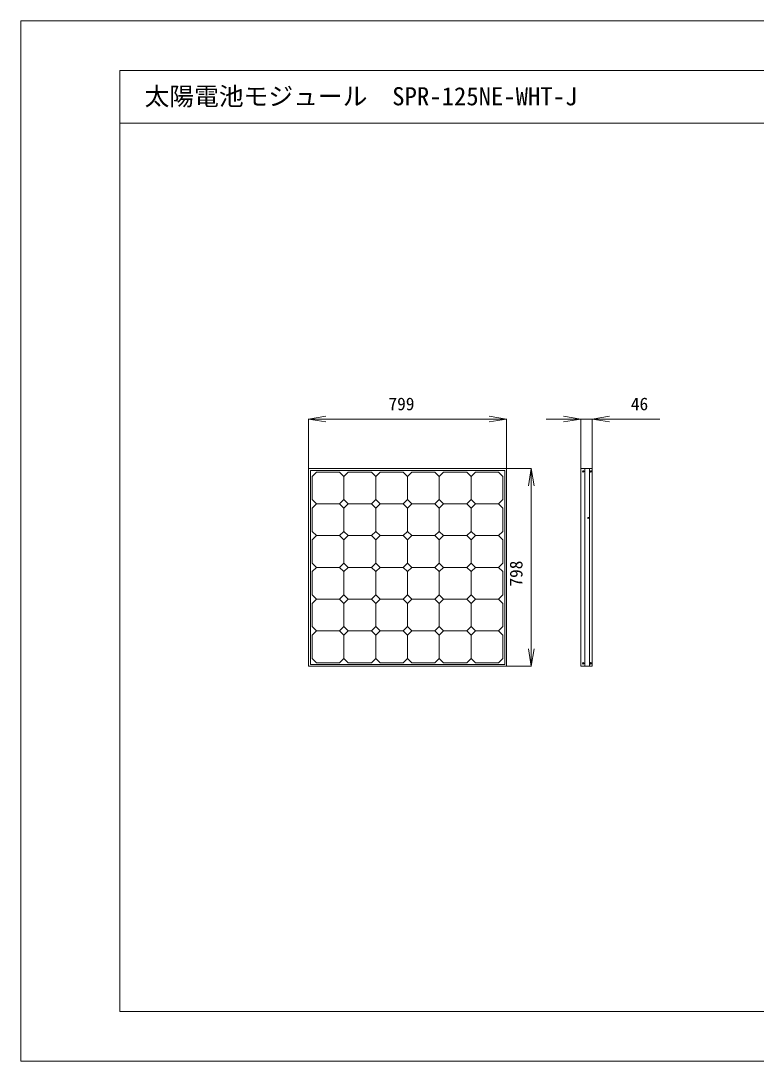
# Model space of a CAD drawing. Units: millimetres, scale not verified. Extents: x -2970 to 2970, y -2100 to 2100.
# Drawn here: x -2970 to 0, y -2100 to 2100 of the extents above; entities that cross this region are included whole.
import ezdxf
from ezdxf.enums import TextEntityAlignment as Align

# ---------------------------------------------------------------- set-up
doc = ezdxf.new("R2010")
doc.units = ezdxf.units.MM
doc.header["$LTSCALE"] = 20
for name, color, linetype, lineweight in [('0-0_0', 7, 'Continuous', 18), ('0-2_用紙枠', 7, 'Continuous', 18), ('0-3_図面枠', 7, 'Continuous', 18)]:
    doc.layers.add(name, color=color, linetype=linetype, lineweight=lineweight)
doc.styles.add('ＭＳ ゴシック', font='')
doc.styles.get('ＭＳ ゴシック').set_extended_font_data('MS Gothic')

msp = doc.modelspace()

# ---------------------------------------------------------------- linework, layer by layer
at = {"layer": '0-0_0'}
for p, q in [((-1078.5, 504.06), (-1008.5, 492.39)), ((-778.5, 504.06), (-708.5, 492.39)), ((-1807.5, 292.51), (-1807.5, 492.75)), ((-1737.5, 480.72), (-1807.5, 492.39)), ((-1737.5, 492.39), (-1078.5, 492.39)), ((-1008.5, 292.51), (-1008.5, 492.75)), ((-778.5, 492.39), (-848.5, 492.39)), ((-708.5, 292.51), (-708.5, 492.75)), ((-708.5, 492.39), (-662.5, 492.39)), ((-662.5, 292.51), (-662.5, 492.75)), ((-592.5, 480.72), (-662.5, 492.39)), ((-592.5, 492.39), (-389.83, 492.39)), ((-1008.38, 292.39), (-908.14, 292.39)), ((-920.17, 222.39), (-908.5, 292.39)), ((-708.5, 292.39), (-662.5, 292.39)), ((-699.83, 279.87), (-699.55, 279.58)), ((-699.5, 282.25), (-699.77, 281.91)), ((-699.11, 280.58), (-699.32, 280.58)), ((-699.28, 281.25), (-699.1, 281.2)), ((-698.83, 280.08), (-698.83, 280.31)), ((-698.78, 281.53), (-698.78, 281.74)), ((-698.17, 281.7), (-698.17, 281.47)), ((-698.17, 280.25), (-698.17, 280.08)), ((-697.45, 279.37), (-698.17, 280.08)), ((-697.89, 281.2), (-697.67, 281.2)), ((-697.66, 280.58), (-697.88, 280.58)), ((-697.45, 279.53), (-697.18, 279.87)), ((-697.17, 281.91), (-697.44, 282.2)), ((-691.5, -505.61), (-691.5, 292.39)), ((-673.5, 292.39), (-673.5, -505.61)), ((-668.83, 279.87), (-668.55, 279.58)), ((-668.5, 282.25), (-668.77, 281.91)), ((-668.11, 280.58), (-668.32, 280.58)), ((-668.28, 281.25), (-668.1, 281.2)), ((-667.83, 280.08), (-667.83, 280.31)), ((-667.78, 281.53), (-667.78, 281.74)), ((-667.17, 281.7), (-667.17, 281.47)), ((-667.17, 280.25), (-667.17, 280.08)), ((-666.45, 279.37), (-667.17, 280.08)), ((-666.89, 281.2), (-666.67, 281.2)), ((-666.66, 280.58), (-666.88, 280.58)), ((-666.45, 279.53), (-666.18, 279.87)), ((-666.17, 281.91), (-666.44, 282.2)), ((-662.5, 292.39), (-662.5, -505.61)), ((-908.5, 222.39), (-908.5, -435.61)), ((-896.83, -435.61), (-908.5, -505.61)), ((-699.83, -495.13), (-699.55, -495.42)), ((-699.5, -492.75), (-699.77, -493.09)), ((-699.11, -494.42), (-699.32, -494.42)), ((-699.28, -493.75), (-699.1, -493.8)), ((-698.83, -494.92), (-698.83, -494.69)), ((-698.78, -493.47), (-698.78, -493.26)), ((-698.17, -493.3), (-698.17, -493.53)), ((-698.17, -494.75), (-698.17, -494.92)), ((-697.45, -495.63), (-698.17, -494.92)), ((-697.89, -493.8), (-697.67, -493.8)), ((-697.66, -494.42), (-697.88, -494.42)), ((-697.45, -495.47), (-697.18, -495.13)), ((-697.17, -493.09), (-697.44, -492.8)), ((-668.83, -495.13), (-668.55, -495.42)), ((-668.5, -492.75), (-668.77, -493.09)), ((-668.11, -494.42), (-668.32, -494.42)), ((-668.28, -493.75), (-668.1, -493.8)), ((-667.83, -494.92), (-667.83, -494.69)), ((-667.78, -493.47), (-667.78, -493.26)), ((-667.17, -493.3), (-667.17, -493.53)), ((-667.17, -494.75), (-667.17, -494.92)), ((-666.45, -495.63), (-667.17, -494.92)), ((-666.89, -493.8), (-666.67, -493.8)), ((-666.66, -494.42), (-666.88, -494.42)), ((-666.45, -495.47), (-666.18, -495.13)), ((-666.17, -493.09), (-666.44, -492.8)), ((-1008.38, -505.61), (-908.14, -505.61))]:
    msp.add_line(p, q, dxfattribs=at)
for points in [[(-1737.5, 504.06), (-1807.5, 492.39), (-1737.5, 492.39)], [(-592.5, 504.06), (-662.5, 492.39), (-592.5, 492.39)], [(-1078.5, 480.72), (-1008.5, 492.39), (-1078.5, 492.39)], [(-778.5, 480.72), (-708.5, 492.39), (-778.5, 492.39)], [(-896.83, 222.39), (-908.5, 292.39), (-908.5, 222.39)], [(-662.5, -505.61), (-708.5, -505.61), (-708.5, 292.39)], [(-698.78, 281.75), (-699.5, 282.42), (-699.99, 281.97), (-699.28, 281.25)], [(-699.99, 281.97), (-699.78, 281.91), (-699.11, 281.2)], [(-699.99, 279.87), (-699.83, 279.87), (-699.11, 280.58)], [(-699.32, 280.58), (-699.98, 279.87), (-699.54, 279.41), (-698.83, 280.08)], [(-699.55, 279.41), (-699.55, 279.58), (-698.84, 280.31)], [(-699.5, 282.42), (-699.5, 282.25), (-698.78, 281.53)], [(-699.32, 280.58), (-699.15, 280.91), (-699.28, 281.25)], [(-699.11, 280.58), (-699.08, 280.61), (-699.06, 280.64), (-699.04, 280.67), (-699.02, 280.69), (-699, 280.72), (-698.99, 280.75), (-698.97, 280.77), (-698.96, 280.8), (-698.95, 280.82), (-698.94, 280.85), (-698.94, 280.87), (-698.94, 280.89), (-698.94, 280.92), (-698.94, 280.94), (-698.94, 280.97), (-698.95, 280.99), (-698.96, 281.02), (-698.97, 281.04), (-698.99, 281.07), (-699.01, 281.1), (-699.03, 281.12), (-699.05, 281.15), (-699.08, 281.18), (-699.11, 281.21)], [(-698.17, 280.25), (-698.21, 280.31), (-698.32, 280.37), (-698.38, 280.41), (-698.55, 280.41), (-698.66, 280.37), (-698.71, 280.37), (-698.83, 280.31)], [(-698.17, 280.08), (-698.5, 280.2), (-698.83, 280.08)], [(-698.78, 281.75), (-698.44, 281.58), (-698.17, 281.7)], [(-698.78, 281.53), (-698.75, 281.51), (-698.73, 281.48), (-698.71, 281.46), (-698.69, 281.44), (-698.66, 281.42), (-698.64, 281.41), (-698.61, 281.39), (-698.59, 281.38), (-698.56, 281.37), (-698.53, 281.37), (-698.51, 281.36), (-698.48, 281.36), (-698.46, 281.36), (-698.43, 281.36), (-698.4, 281.36), (-698.37, 281.37), (-698.35, 281.38), (-698.32, 281.38), (-698.29, 281.4), (-698.27, 281.41), (-698.24, 281.42), (-698.22, 281.44), (-698.19, 281.45), (-698.17, 281.47)], [(-697.66, 281.2), (-696.94, 281.91), (-697.45, 282.37), (-698.17, 281.7)], [(-697.45, 282.37), (-697.45, 282.2), (-698.17, 281.47)], [(-697.45, 279.37), (-697.45, 279.53), (-698.17, 280.25)], [(-697.89, 281.2), (-697.9, 281.18), (-697.92, 281.15), (-697.94, 281.13), (-697.95, 281.1), (-697.96, 281.08), (-697.97, 281.05), (-697.98, 281.02), (-697.99, 281), (-697.99, 280.97), (-698, 280.94), (-698, 280.92), (-698, 280.89), (-698, 280.86), (-698, 280.83), (-697.99, 280.81), (-697.99, 280.78), (-697.98, 280.75), (-697.97, 280.73), (-697.96, 280.7), (-697.95, 280.67), (-697.94, 280.65), (-697.92, 280.62), (-697.9, 280.6), (-697.89, 280.57)], [(-696.94, 281.91), (-697.17, 281.91), (-697.89, 281.2)], [(-697, 279.87), (-697.18, 279.87), (-697.89, 280.58)], [(-697.66, 281.2), (-697.77, 280.87), (-697.66, 280.57)], [(-697.45, 279.37), (-697, 279.87), (-697.66, 280.58)], [(-667.78, 281.75), (-668.5, 282.42), (-668.99, 281.97), (-668.28, 281.25)], [(-668.99, 281.97), (-668.78, 281.91), (-668.11, 281.2)], [(-668.99, 279.87), (-668.83, 279.87), (-668.11, 280.58)], [(-668.32, 280.58), (-668.98, 279.87), (-668.54, 279.41), (-667.83, 280.08)], [(-668.55, 279.41), (-668.55, 279.58), (-667.84, 280.31)], [(-668.5, 282.42), (-668.5, 282.25), (-667.78, 281.53)], [(-668.32, 280.58), (-668.15, 280.91), (-668.28, 281.25)], [(-668.11, 280.58), (-668.08, 280.61), (-668.06, 280.64), (-668.04, 280.67), (-668.02, 280.69), (-668, 280.72), (-667.99, 280.75), (-667.97, 280.77), (-667.96, 280.8), (-667.95, 280.82), (-667.94, 280.85), (-667.94, 280.87), (-667.94, 280.89), (-667.94, 280.92), (-667.94, 280.94), (-667.94, 280.97), (-667.95, 280.99), (-667.96, 281.02), (-667.97, 281.04), (-667.99, 281.07), (-668.01, 281.1), (-668.03, 281.12), (-668.05, 281.15), (-668.08, 281.18), (-668.11, 281.21)], [(-667.17, 280.25), (-667.21, 280.31), (-667.32, 280.37), (-667.38, 280.41), (-667.55, 280.41), (-667.66, 280.37), (-667.71, 280.37), (-667.83, 280.31)], [(-667.17, 280.08), (-667.5, 280.2), (-667.83, 280.08)], [(-667.78, 281.75), (-667.44, 281.58), (-667.17, 281.7)], [(-667.78, 281.53), (-667.75, 281.51), (-667.73, 281.48), (-667.71, 281.46), (-667.69, 281.44), (-667.66, 281.42), (-667.64, 281.41), (-667.61, 281.39), (-667.59, 281.38), (-667.56, 281.37), (-667.53, 281.37), (-667.51, 281.36), (-667.48, 281.36), (-667.46, 281.36), (-667.43, 281.36), (-667.4, 281.36), (-667.37, 281.37), (-667.35, 281.38), (-667.32, 281.38), (-667.29, 281.4), (-667.27, 281.41), (-667.24, 281.42), (-667.22, 281.44), (-667.19, 281.45), (-667.17, 281.47)], [(-666.66, 281.2), (-665.94, 281.91), (-666.45, 282.37), (-667.17, 281.7)], [(-666.45, 282.37), (-666.45, 282.2), (-667.17, 281.47)], [(-666.45, 279.37), (-666.45, 279.53), (-667.17, 280.25)], [(-666.89, 281.2), (-666.9, 281.18), (-666.92, 281.15), (-666.94, 281.13), (-666.95, 281.1), (-666.96, 281.08), (-666.97, 281.05), (-666.98, 281.02), (-666.99, 281), (-666.99, 280.97), (-667, 280.94), (-667, 280.92), (-667, 280.89), (-667, 280.86), (-667, 280.83), (-666.99, 280.81), (-666.99, 280.78), (-666.98, 280.75), (-666.97, 280.73), (-666.96, 280.7), (-666.95, 280.67), (-666.94, 280.65), (-666.92, 280.62), (-666.9, 280.6), (-666.89, 280.57)], [(-665.94, 281.91), (-666.17, 281.91), (-666.89, 281.2)], [(-666, 279.87), (-666.18, 279.87), (-666.89, 280.58)], [(-666.66, 281.2), (-666.77, 280.87), (-666.66, 280.57)], [(-666.45, 279.37), (-666, 279.87), (-666.66, 280.58)], [(-920.17, -435.61), (-908.5, -505.61), (-908.5, -435.61)], [(-698.78, -493.25), (-699.5, -492.58), (-699.99, -493.03), (-699.28, -493.75)], [(-699.99, -493.03), (-699.78, -493.09), (-699.11, -493.8)], [(-699.99, -495.13), (-699.83, -495.13), (-699.11, -494.42)], [(-699.32, -494.42), (-699.98, -495.13), (-699.54, -495.59), (-698.83, -494.92)], [(-699.55, -495.59), (-699.55, -495.42), (-698.84, -494.69)], [(-699.5, -492.58), (-699.5, -492.75), (-698.78, -493.47)], [(-699.32, -494.42), (-699.15, -494.09), (-699.28, -493.75)], [(-699.11, -494.42), (-699.08, -494.39), (-699.06, -494.36), (-699.04, -494.33), (-699.02, -494.31), (-699, -494.28), (-698.99, -494.25), (-698.97, -494.23), (-698.96, -494.2), (-698.95, -494.18), (-698.94, -494.15), (-698.94, -494.13), (-698.94, -494.11), (-698.94, -494.08), (-698.94, -494.06), (-698.94, -494.03), (-698.95, -494.01), (-698.96, -493.98), (-698.97, -493.96), (-698.99, -493.93), (-699.01, -493.9), (-699.03, -493.88), (-699.05, -493.85), (-699.08, -493.82), (-699.11, -493.79)], [(-698.17, -494.75), (-698.21, -494.69), (-698.32, -494.63), (-698.38, -494.59), (-698.55, -494.59), (-698.66, -494.63), (-698.71, -494.63), (-698.83, -494.69)], [(-698.17, -494.92), (-698.5, -494.8), (-698.83, -494.92)], [(-698.78, -493.25), (-698.44, -493.42), (-698.17, -493.3)], [(-698.78, -493.47), (-698.75, -493.49), (-698.73, -493.52), (-698.71, -493.54), (-698.69, -493.56), (-698.66, -493.58), (-698.64, -493.59), (-698.61, -493.61), (-698.59, -493.62), (-698.56, -493.63), (-698.53, -493.63), (-698.51, -493.64), (-698.48, -493.64), (-698.46, -493.64), (-698.43, -493.64), (-698.4, -493.64), (-698.37, -493.63), (-698.35, -493.62), (-698.32, -493.62), (-698.29, -493.6), (-698.27, -493.59), (-698.24, -493.58), (-698.22, -493.56), (-698.19, -493.55), (-698.17, -493.53)], [(-697.66, -493.8), (-696.94, -493.09), (-697.45, -492.63), (-698.17, -493.3)], [(-697.45, -492.63), (-697.45, -492.8), (-698.17, -493.53)], [(-697.45, -495.63), (-697.45, -495.47), (-698.17, -494.75)], [(-697.89, -493.8), (-697.9, -493.82), (-697.92, -493.85), (-697.94, -493.87), (-697.95, -493.9), (-697.96, -493.92), (-697.97, -493.95), (-697.98, -493.98), (-697.99, -494), (-697.99, -494.03), (-698, -494.06), (-698, -494.08), (-698, -494.11), (-698, -494.14), (-698, -494.17), (-697.99, -494.19), (-697.99, -494.22), (-697.98, -494.25), (-697.97, -494.27), (-697.96, -494.3), (-697.95, -494.33), (-697.94, -494.35), (-697.92, -494.38), (-697.9, -494.4), (-697.89, -494.43)], [(-696.94, -493.09), (-697.17, -493.09), (-697.89, -493.8)], [(-697, -495.13), (-697.18, -495.13), (-697.89, -494.42)], [(-697.66, -493.8), (-697.77, -494.13), (-697.66, -494.43)], [(-697.45, -495.63), (-697, -495.13), (-697.66, -494.42)], [(-667.78, -493.25), (-668.5, -492.58), (-668.99, -493.03), (-668.28, -493.75)], [(-668.99, -493.03), (-668.78, -493.09), (-668.11, -493.8)], [(-668.99, -495.13), (-668.83, -495.13), (-668.11, -494.42)], [(-668.32, -494.42), (-668.98, -495.13), (-668.54, -495.59), (-667.83, -494.92)], [(-668.55, -495.59), (-668.55, -495.42), (-667.84, -494.69)], [(-668.5, -492.58), (-668.5, -492.75), (-667.78, -493.47)], [(-668.32, -494.42), (-668.15, -494.09), (-668.28, -493.75)], [(-668.11, -494.42), (-668.08, -494.39), (-668.06, -494.36), (-668.04, -494.33), (-668.02, -494.31), (-668, -494.28), (-667.99, -494.25), (-667.97, -494.23), (-667.96, -494.2), (-667.95, -494.18), (-667.94, -494.15), (-667.94, -494.13), (-667.94, -494.11), (-667.94, -494.08), (-667.94, -494.06), (-667.94, -494.03), (-667.95, -494.01), (-667.96, -493.98), (-667.97, -493.96), (-667.99, -493.93), (-668.01, -493.9), (-668.03, -493.88), (-668.05, -493.85), (-668.08, -493.82), (-668.11, -493.79)], [(-667.17, -494.75), (-667.21, -494.69), (-667.32, -494.63), (-667.38, -494.59), (-667.55, -494.59), (-667.66, -494.63), (-667.71, -494.63), (-667.83, -494.69)], [(-667.17, -494.92), (-667.5, -494.8), (-667.83, -494.92)], [(-667.78, -493.25), (-667.44, -493.42), (-667.17, -493.3)], [(-667.78, -493.47), (-667.75, -493.49), (-667.73, -493.52), (-667.71, -493.54), (-667.69, -493.56), (-667.66, -493.58), (-667.64, -493.59), (-667.61, -493.61), (-667.59, -493.62), (-667.56, -493.63), (-667.53, -493.63), (-667.51, -493.64), (-667.48, -493.64), (-667.46, -493.64), (-667.43, -493.64), (-667.4, -493.64), (-667.37, -493.63), (-667.35, -493.62), (-667.32, -493.62), (-667.29, -493.6), (-667.27, -493.59), (-667.24, -493.58), (-667.22, -493.56), (-667.19, -493.55), (-667.17, -493.53)], [(-666.66, -493.8), (-665.94, -493.09), (-666.45, -492.63), (-667.17, -493.3)], [(-666.45, -492.63), (-666.45, -492.8), (-667.17, -493.53)], [(-666.45, -495.63), (-666.45, -495.47), (-667.17, -494.75)], [(-666.89, -493.8), (-666.9, -493.82), (-666.92, -493.85), (-666.94, -493.87), (-666.95, -493.9), (-666.96, -493.92), (-666.97, -493.95), (-666.98, -493.98), (-666.99, -494), (-666.99, -494.03), (-667, -494.06), (-667, -494.08), (-667, -494.11), (-667, -494.14), (-667, -494.17), (-666.99, -494.19), (-666.99, -494.22), (-666.98, -494.25), (-666.97, -494.27), (-666.96, -494.3), (-666.95, -494.33), (-666.94, -494.35), (-666.92, -494.38), (-666.9, -494.4), (-666.89, -494.43)], [(-665.94, -493.09), (-666.17, -493.09), (-666.89, -493.8)], [(-666, -495.13), (-666.18, -495.13), (-666.89, -494.42)], [(-666.66, -493.8), (-666.77, -494.13), (-666.66, -494.43)], [(-666.45, -495.63), (-666, -495.13), (-666.66, -494.42)]]:
    msp.add_lwpolyline(points, dxfattribs=at)
for points in [[(-1008.5, -505.61), (-1807.5, -505.61), (-1807.5, 292.39), (-1008.5, 292.39)], [(-1800.21, -498.43), (-1800.21, 285.21), (-1015.81, 285.21), (-1015.81, -498.43)], [(-1664.8, 260.82), (-1664.8, 167.05), (-1682.55, 149.83), (-1775.74, 149.83), (-1793.2, 167.05), (-1793.2, 260.82), (-1775.74, 278.04), (-1682.55, 278.04)], [(-1536.4, 260.82), (-1536.4, 167.05), (-1554.15, 149.83), (-1647.34, 149.83), (-1664.8, 167.05), (-1664.8, 260.82), (-1647.34, 278.04), (-1554.15, 278.04)], [(-1408.09, 260.82), (-1408.09, 167.05), (-1425.84, 149.83), (-1519.03, 149.83), (-1536.45, 167.05), (-1536.45, 260.82), (-1519.03, 278.04), (-1425.84, 278.04)], [(-1279.78, 260.82), (-1279.78, 167.05), (-1297.54, 149.83), (-1390.7, 149.83), (-1408.15, 167.05), (-1408.15, 260.82), (-1390.7, 278.04), (-1297.54, 278.04)], [(-1151.44, 260.82), (-1151.44, 167.05), (-1169.19, 149.83), (-1262.4, 149.83), (-1279.82, 167.05), (-1279.82, 260.82), (-1262.4, 278.04), (-1169.19, 278.04)], [(-1023.11, 260.82), (-1023.11, 167.05), (-1040.9, 149.83), (-1134.05, 149.83), (-1151.51, 167.05), (-1151.51, 260.82), (-1134.05, 278.04), (-1040.9, 278.04)], [(-1664.8, 132.61), (-1664.8, 38.85), (-1682.55, 21.61), (-1775.74, 21.61), (-1793.2, 38.85), (-1793.2, 132.61), (-1775.74, 149.85), (-1682.55, 149.85)], [(-1536.4, 132.61), (-1536.4, 38.85), (-1554.15, 21.61), (-1647.34, 21.61), (-1664.8, 38.85), (-1664.8, 132.61), (-1647.34, 149.85), (-1554.15, 149.85)], [(-1408.09, 132.61), (-1408.09, 38.85), (-1425.84, 21.61), (-1519.03, 21.61), (-1536.45, 38.85), (-1536.45, 132.61), (-1519.03, 149.85), (-1425.84, 149.85)], [(-1279.78, 132.61), (-1279.78, 38.85), (-1297.54, 21.61), (-1390.7, 21.61), (-1408.15, 38.85), (-1408.15, 132.61), (-1390.7, 149.85), (-1297.54, 149.85)], [(-1151.44, 132.61), (-1151.44, 38.85), (-1169.19, 21.61), (-1262.4, 21.61), (-1279.82, 38.85), (-1279.82, 132.61), (-1262.4, 149.85), (-1169.19, 149.85)], [(-1023.11, 132.61), (-1023.11, 38.85), (-1040.9, 21.61), (-1134.05, 21.61), (-1151.51, 38.85), (-1151.51, 132.61), (-1134.05, 149.85), (-1040.9, 149.85)], [(-1664.8, 4.41), (-1664.8, -89.36), (-1682.55, -106.59), (-1775.74, -106.59), (-1793.2, -89.36), (-1793.2, 4.41), (-1775.74, 21.63), (-1682.55, 21.63)], [(-1536.4, 4.41), (-1536.4, -89.36), (-1554.15, -106.59), (-1647.34, -106.59), (-1664.8, -89.36), (-1664.8, 4.41), (-1647.34, 21.63), (-1554.15, 21.63)], [(-1408.09, 4.41), (-1408.09, -89.36), (-1425.84, -106.59), (-1519.03, -106.59), (-1536.45, -89.36), (-1536.45, 4.41), (-1519.03, 21.63), (-1425.84, 21.63)], [(-1279.78, 4.41), (-1279.78, -89.36), (-1297.54, -106.59), (-1390.7, -106.59), (-1408.15, -89.36), (-1408.15, 4.41), (-1390.7, 21.63), (-1297.54, 21.63)], [(-1151.44, 4.41), (-1151.44, -89.36), (-1169.19, -106.59), (-1262.4, -106.59), (-1279.82, -89.36), (-1279.82, 4.41), (-1262.4, 21.63), (-1169.19, 21.63)], [(-1023.11, 4.41), (-1023.11, -89.36), (-1040.9, -106.59), (-1134.05, -106.59), (-1151.51, -89.36), (-1151.51, 4.41), (-1134.05, 21.63), (-1040.9, 21.63)], [(-1664.8, -123.8), (-1664.8, -217.56), (-1682.55, -234.8), (-1775.74, -234.8), (-1793.2, -217.56), (-1793.2, -123.8), (-1775.74, -106.58), (-1682.55, -106.58)], [(-1536.4, -123.8), (-1536.4, -217.56), (-1554.15, -234.8), (-1647.34, -234.8), (-1664.8, -217.56), (-1664.8, -123.8), (-1647.34, -106.58), (-1554.15, -106.58)], [(-1408.09, -123.8), (-1408.09, -217.56), (-1425.84, -234.8), (-1519.03, -234.8), (-1536.45, -217.56), (-1536.45, -123.8), (-1519.03, -106.58), (-1425.84, -106.58)], [(-1279.78, -123.8), (-1279.78, -217.56), (-1297.54, -234.8), (-1390.7, -234.8), (-1408.15, -217.56), (-1408.15, -123.8), (-1390.7, -106.58), (-1297.54, -106.58)], [(-1151.44, -123.8), (-1151.44, -217.56), (-1169.19, -234.8), (-1262.4, -234.8), (-1279.82, -217.56), (-1279.82, -123.8), (-1262.4, -106.58), (-1169.19, -106.58)], [(-1023.11, -123.8), (-1023.11, -217.56), (-1040.9, -234.8), (-1134.05, -234.8), (-1151.51, -217.56), (-1151.51, -123.8), (-1134.05, -106.58), (-1040.9, -106.58)], [(-1664.8, -252), (-1664.8, -345.78), (-1682.55, -363), (-1775.74, -363), (-1793.2, -345.78), (-1793.2, -252), (-1775.74, -234.78), (-1682.55, -234.78)], [(-1536.4, -252), (-1536.4, -345.78), (-1554.15, -363), (-1647.34, -363), (-1664.8, -345.78), (-1664.8, -252), (-1647.34, -234.78), (-1554.15, -234.78)], [(-1408.09, -252), (-1408.09, -345.78), (-1425.84, -363), (-1519.03, -363), (-1536.45, -345.78), (-1536.45, -252), (-1519.03, -234.78), (-1425.84, -234.78)], [(-1279.78, -252), (-1279.78, -345.78), (-1297.54, -363), (-1390.7, -363), (-1408.15, -345.78), (-1408.15, -252), (-1390.7, -234.78), (-1297.54, -234.78)], [(-1151.44, -252), (-1151.44, -345.78), (-1169.19, -363), (-1262.4, -363), (-1279.82, -345.78), (-1279.82, -252), (-1262.4, -234.78), (-1169.19, -234.78)], [(-1023.11, -252), (-1023.11, -345.78), (-1040.9, -363), (-1134.05, -363), (-1151.51, -345.78), (-1151.51, -252), (-1134.05, -234.78), (-1040.9, -234.78)], [(-1664.8, -380.2), (-1664.8, -473.98), (-1682.55, -491.19), (-1775.74, -491.19), (-1793.2, -473.98), (-1793.2, -380.2), (-1775.74, -362.98), (-1682.55, -362.98)], [(-1536.4, -380.2), (-1536.4, -473.98), (-1554.15, -491.19), (-1647.34, -491.19), (-1664.8, -473.98), (-1664.8, -380.2), (-1647.34, -362.98), (-1554.15, -362.98)], [(-1408.09, -380.2), (-1408.09, -473.98), (-1425.84, -491.19), (-1519.03, -491.19), (-1536.45, -473.98), (-1536.45, -380.2), (-1519.03, -362.98), (-1425.84, -362.98)], [(-1279.78, -380.2), (-1279.78, -473.98), (-1297.54, -491.19), (-1390.7, -491.19), (-1408.15, -473.98), (-1408.15, -380.2), (-1390.7, -362.98), (-1297.54, -362.98)], [(-1151.44, -380.2), (-1151.44, -473.98), (-1169.19, -491.19), (-1262.4, -491.19), (-1279.82, -473.98), (-1279.82, -380.2), (-1262.4, -362.98), (-1169.19, -362.98)], [(-1023.11, -380.2), (-1023.11, -473.98), (-1040.9, -491.19), (-1134.05, -491.19), (-1151.51, -473.98), (-1151.51, -380.2), (-1134.05, -362.98), (-1040.9, -362.98)]]:
    msp.add_lwpolyline(points, close=True, dxfattribs=at)
for centre, radius in [((-698.5, 280.89), 3), ((-667.5, 280.89), 3), ((-678.5, 93.39), 2), ((-698.5, -494.11), 3), ((-667.5, -494.11), 3)]:
    msp.add_circle(centre, radius, dxfattribs=at)
at = {"layer": '0-2_用紙枠'}
msp.add_lwpolyline([(-2970, -2100), (2970, -2100), (2970, 2100), (-2970, 2100)], close=True, dxfattribs=at)
at = {"layer": '0-3_図面枠'}
msp.add_line((2770, 1686.78), (-2570, 1686.78), dxfattribs=at)
msp.add_lwpolyline([(2770, -1900), (2770, 1900), (-2570, 1900), (-2570, -1900)], close=True, dxfattribs=at)

# ---------------------------------------------------------------- texts
at = {"layer": '0-0_0', "style": 'ＭＳ ゴシック'}
for s, p in [('799', (-1484.96, 512.39)), ('46', (-506.08, 512.39))]:
    msp.add_text(s, height=51.32, dxfattribs=at).set_placement(p, align=Align.BOTTOM_LEFT)
msp.add_text('798', height=51.32, rotation=90, dxfattribs=at).set_placement((-928.5, -183.97), align=Align.BOTTOM_LEFT)
at = {"layer": '0-3_図面枠', "style": 'ＭＳ ゴシック'}
msp.add_text('太陽電池モジュール\u3000SPR-125NE-WHT-J', height=73.31, dxfattribs=at).set_placement((-2470, 1736.78), align=Align.BOTTOM_LEFT)

doc.saveas('drawing.dxf')
